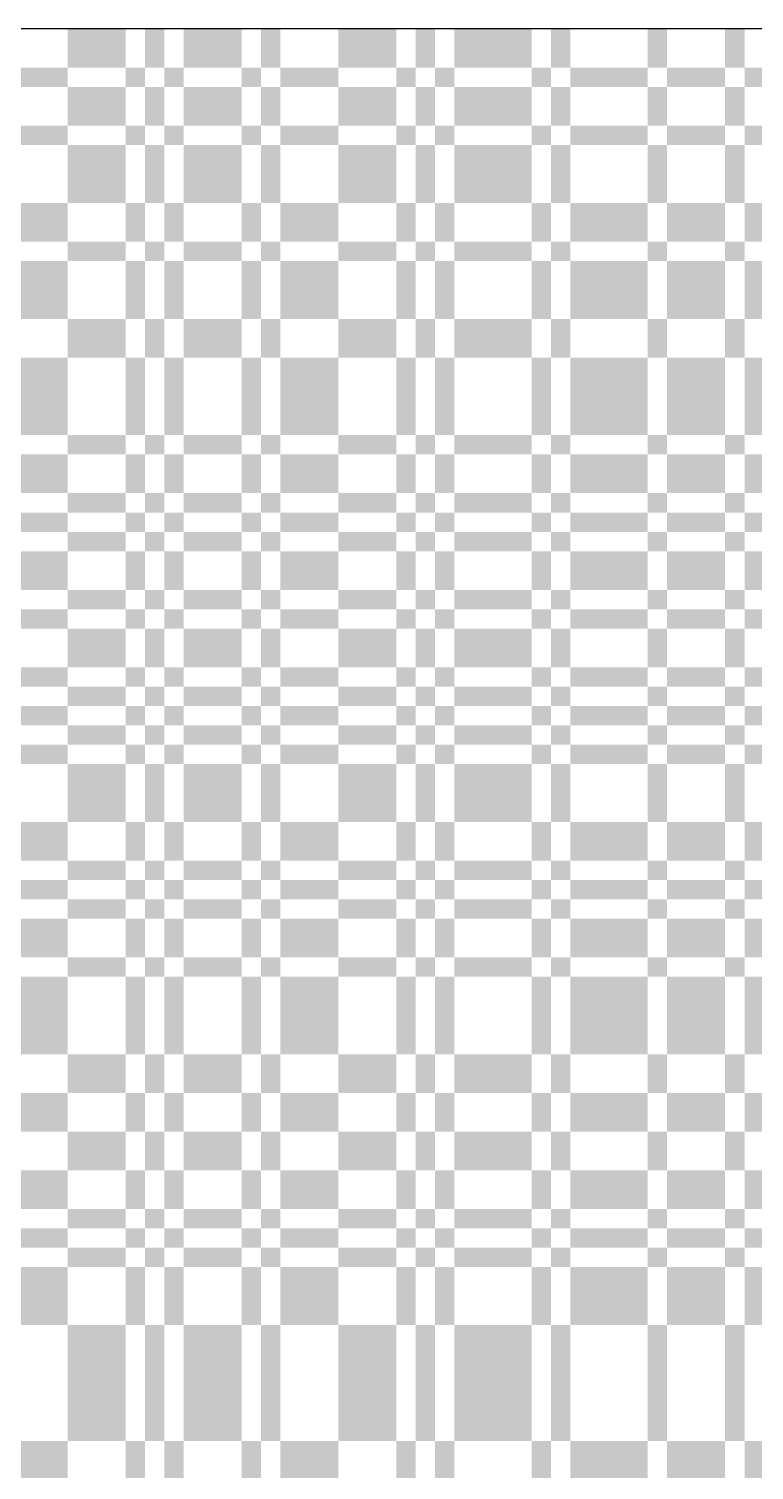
# Model space of a CAD drawing. Extents: x 0 to 200, y 0 to 200.
# Drawn here: x 150 to 165, y 150.2 to 180 of the extents above; entities that cross this region are included whole.
import ezdxf

# ---------------------------------------------------------------- set-up
doc = ezdxf.new("R2010")
doc.units = 0

msp = doc.modelspace()

# ---------------------------------------------------------------- linework, layer by layer
at = {"layer": 'CHROME'}
for points in [[(150.8, 179.2), (152, 179.2), (150.8, 180), (152, 180)], [(152.4, 179.2), (152.8, 179.2), (152.4, 180), (152.8, 180)], [(153.2, 179.2), (154.4, 179.2), (153.2, 180), (154.4, 180)], [(154.8, 179.2), (155.2, 179.2), (154.8, 180), (155.2, 180)], [(156.4, 179.2), (157.6, 179.2), (156.4, 180), (157.6, 180)], [(158, 179.2), (158.4, 179.2), (158, 180), (158.4, 180)], [(158.8, 179.2), (160.4, 179.2), (158.8, 180), (160.4, 180)], [(160.8, 179.2), (161.2, 179.2), (160.8, 180), (161.2, 180)], [(162.8, 179.2), (163.2, 179.2), (162.8, 180), (163.2, 180)], [(164.4, 179.2), (164.8, 179.2), (164.4, 180), (164.8, 180)], [(149.2, 178.8), (150.8, 178.8), (149.2, 179.2), (150.8, 179.2)], [(152, 178.8), (152.4, 178.8), (152, 179.2), (152.4, 179.2)], [(152.8, 178.8), (153.2, 178.8), (152.8, 179.2), (153.2, 179.2)], [(154.4, 178.8), (154.8, 178.8), (154.4, 179.2), (154.8, 179.2)], [(155.2, 178.8), (156.4, 178.8), (155.2, 179.2), (156.4, 179.2)], [(157.6, 178.8), (158, 178.8), (157.6, 179.2), (158, 179.2)], [(158.4, 178.8), (158.8, 178.8), (158.4, 179.2), (158.8, 179.2)], [(160.4, 178.8), (160.8, 178.8), (160.4, 179.2), (160.8, 179.2)], [(161.2, 178.8), (162.8, 178.8), (161.2, 179.2), (162.8, 179.2)], [(163.2, 178.8), (164.4, 178.8), (163.2, 179.2), (164.4, 179.2)], [(164.8, 178.8), (165.2, 178.8), (164.8, 179.2), (165.2, 179.2)], [(150.8, 178), (152, 178), (150.8, 178.8), (152, 178.8)], [(152.4, 178), (152.8, 178), (152.4, 178.8), (152.8, 178.8)], [(153.2, 178), (154.4, 178), (153.2, 178.8), (154.4, 178.8)], [(154.8, 178), (155.2, 178), (154.8, 178.8), (155.2, 178.8)], [(156.4, 178), (157.6, 178), (156.4, 178.8), (157.6, 178.8)], [(158, 178), (158.4, 178), (158, 178.8), (158.4, 178.8)], [(158.8, 178), (160.4, 178), (158.8, 178.8), (160.4, 178.8)], [(160.8, 178), (161.2, 178), (160.8, 178.8), (161.2, 178.8)], [(162.8, 178), (163.2, 178), (162.8, 178.8), (163.2, 178.8)], [(164.4, 178), (164.8, 178), (164.4, 178.8), (164.8, 178.8)], [(149.2, 177.6), (150.8, 177.6), (149.2, 178), (150.8, 178)], [(152, 177.6), (152.4, 177.6), (152, 178), (152.4, 178)], [(152.8, 177.6), (153.2, 177.6), (152.8, 178), (153.2, 178)], [(154.4, 177.6), (154.8, 177.6), (154.4, 178), (154.8, 178)], [(155.2, 177.6), (156.4, 177.6), (155.2, 178), (156.4, 178)], [(157.6, 177.6), (158, 177.6), (157.6, 178), (158, 178)], [(158.4, 177.6), (158.8, 177.6), (158.4, 178), (158.8, 178)], [(160.4, 177.6), (160.8, 177.6), (160.4, 178), (160.8, 178)], [(161.2, 177.6), (162.8, 177.6), (161.2, 178), (162.8, 178)], [(163.2, 177.6), (164.4, 177.6), (163.2, 178), (164.4, 178)], [(164.8, 177.6), (165.2, 177.6), (164.8, 178), (165.2, 178)], [(150.8, 176.4), (152, 176.4), (150.8, 177.6), (152, 177.6)], [(152.4, 176.4), (152.8, 176.4), (152.4, 177.6), (152.8, 177.6)], [(153.2, 176.4), (154.4, 176.4), (153.2, 177.6), (154.4, 177.6)], [(154.8, 176.4), (155.2, 176.4), (154.8, 177.6), (155.2, 177.6)], [(156.4, 176.4), (157.6, 176.4), (156.4, 177.6), (157.6, 177.6)], [(158, 176.4), (158.4, 176.4), (158, 177.6), (158.4, 177.6)], [(158.8, 176.4), (160.4, 176.4), (158.8, 177.6), (160.4, 177.6)], [(160.8, 176.4), (161.2, 176.4), (160.8, 177.6), (161.2, 177.6)], [(162.8, 176.4), (163.2, 176.4), (162.8, 177.6), (163.2, 177.6)], [(164.4, 176.4), (164.8, 176.4), (164.4, 177.6), (164.8, 177.6)], [(149.2, 175.6), (150.8, 175.6), (149.2, 176.4), (150.8, 176.4)], [(152, 175.6), (152.4, 175.6), (152, 176.4), (152.4, 176.4)], [(152.8, 175.6), (153.2, 175.6), (152.8, 176.4), (153.2, 176.4)], [(154.4, 175.6), (154.8, 175.6), (154.4, 176.4), (154.8, 176.4)], [(155.2, 175.6), (156.4, 175.6), (155.2, 176.4), (156.4, 176.4)], [(157.6, 175.6), (158, 175.6), (157.6, 176.4), (158, 176.4)], [(158.4, 175.6), (158.8, 175.6), (158.4, 176.4), (158.8, 176.4)], [(160.4, 175.6), (160.8, 175.6), (160.4, 176.4), (160.8, 176.4)], [(161.2, 175.6), (162.8, 175.6), (161.2, 176.4), (162.8, 176.4)], [(163.2, 175.6), (164.4, 175.6), (163.2, 176.4), (164.4, 176.4)], [(164.8, 175.6), (165.2, 175.6), (164.8, 176.4), (165.2, 176.4)], [(150.8, 175.2), (152, 175.2), (150.8, 175.6), (152, 175.6)], [(152.4, 175.2), (152.8, 175.2), (152.4, 175.6), (152.8, 175.6)], [(153.2, 175.2), (154.4, 175.2), (153.2, 175.6), (154.4, 175.6)], [(154.8, 175.2), (155.2, 175.2), (154.8, 175.6), (155.2, 175.6)], [(156.4, 175.2), (157.6, 175.2), (156.4, 175.6), (157.6, 175.6)], [(158, 175.2), (158.4, 175.2), (158, 175.6), (158.4, 175.6)], [(158.8, 175.2), (160.4, 175.2), (158.8, 175.6), (160.4, 175.6)], [(160.8, 175.2), (161.2, 175.2), (160.8, 175.6), (161.2, 175.6)], [(162.8, 175.2), (163.2, 175.2), (162.8, 175.6), (163.2, 175.6)], [(164.4, 175.2), (164.8, 175.2), (164.4, 175.6), (164.8, 175.6)], [(149.2, 174), (150.8, 174), (149.2, 175.2), (150.8, 175.2)], [(152, 174), (152.4, 174), (152, 175.2), (152.4, 175.2)], [(152.8, 174), (153.2, 174), (152.8, 175.2), (153.2, 175.2)], [(154.4, 174), (154.8, 174), (154.4, 175.2), (154.8, 175.2)], [(155.2, 174), (156.4, 174), (155.2, 175.2), (156.4, 175.2)], [(157.6, 174), (158, 174), (157.6, 175.2), (158, 175.2)], [(158.4, 174), (158.8, 174), (158.4, 175.2), (158.8, 175.2)], [(160.4, 174), (160.8, 174), (160.4, 175.2), (160.8, 175.2)], [(161.2, 174), (162.8, 174), (161.2, 175.2), (162.8, 175.2)], [(163.2, 174), (164.4, 174), (163.2, 175.2), (164.4, 175.2)], [(164.8, 174), (165.2, 174), (164.8, 175.2), (165.2, 175.2)], [(150.8, 173.2), (152, 173.2), (150.8, 174), (152, 174)], [(152.4, 173.2), (152.8, 173.2), (152.4, 174), (152.8, 174)], [(153.2, 173.2), (154.4, 173.2), (153.2, 174), (154.4, 174)], [(154.8, 173.2), (155.2, 173.2), (154.8, 174), (155.2, 174)], [(156.4, 173.2), (157.6, 173.2), (156.4, 174), (157.6, 174)], [(158, 173.2), (158.4, 173.2), (158, 174), (158.4, 174)], [(158.8, 173.2), (160.4, 173.2), (158.8, 174), (160.4, 174)], [(160.8, 173.2), (161.2, 173.2), (160.8, 174), (161.2, 174)], [(162.8, 173.2), (163.2, 173.2), (162.8, 174), (163.2, 174)], [(164.4, 173.2), (164.8, 173.2), (164.4, 174), (164.8, 174)], [(149.2, 171.6), (150.8, 171.6), (149.2, 173.2), (150.8, 173.2)], [(152, 171.6), (152.4, 171.6), (152, 173.2), (152.4, 173.2)], [(152.8, 171.6), (153.2, 171.6), (152.8, 173.2), (153.2, 173.2)], [(154.4, 171.6), (154.8, 171.6), (154.4, 173.2), (154.8, 173.2)], [(155.2, 171.6), (156.4, 171.6), (155.2, 173.2), (156.4, 173.2)], [(157.6, 171.6), (158, 171.6), (157.6, 173.2), (158, 173.2)], [(158.4, 171.6), (158.8, 171.6), (158.4, 173.2), (158.8, 173.2)], [(160.4, 171.6), (160.8, 171.6), (160.4, 173.2), (160.8, 173.2)], [(161.2, 171.6), (162.8, 171.6), (161.2, 173.2), (162.8, 173.2)], [(163.2, 171.6), (164.4, 171.6), (163.2, 173.2), (164.4, 173.2)], [(164.8, 171.6), (165.2, 171.6), (164.8, 173.2), (165.2, 173.2)], [(150.8, 171.2), (152, 171.2), (150.8, 171.6), (152, 171.6)], [(152.4, 171.2), (152.8, 171.2), (152.4, 171.6), (152.8, 171.6)], [(153.2, 171.2), (154.4, 171.2), (153.2, 171.6), (154.4, 171.6)], [(154.8, 171.2), (155.2, 171.2), (154.8, 171.6), (155.2, 171.6)], [(156.4, 171.2), (157.6, 171.2), (156.4, 171.6), (157.6, 171.6)], [(158, 171.2), (158.4, 171.2), (158, 171.6), (158.4, 171.6)], [(158.8, 171.2), (160.4, 171.2), (158.8, 171.6), (160.4, 171.6)], [(160.8, 171.2), (161.2, 171.2), (160.8, 171.6), (161.2, 171.6)], [(162.8, 171.2), (163.2, 171.2), (162.8, 171.6), (163.2, 171.6)], [(164.4, 171.2), (164.8, 171.2), (164.4, 171.6), (164.8, 171.6)], [(149.2, 170.4), (150.8, 170.4), (149.2, 171.2), (150.8, 171.2)], [(152, 170.4), (152.4, 170.4), (152, 171.2), (152.4, 171.2)], [(152.8, 170.4), (153.2, 170.4), (152.8, 171.2), (153.2, 171.2)], [(154.4, 170.4), (154.8, 170.4), (154.4, 171.2), (154.8, 171.2)], [(155.2, 170.4), (156.4, 170.4), (155.2, 171.2), (156.4, 171.2)], [(157.6, 170.4), (158, 170.4), (157.6, 171.2), (158, 171.2)], [(158.4, 170.4), (158.8, 170.4), (158.4, 171.2), (158.8, 171.2)], [(160.4, 170.4), (160.8, 170.4), (160.4, 171.2), (160.8, 171.2)], [(161.2, 170.4), (162.8, 170.4), (161.2, 171.2), (162.8, 171.2)], [(163.2, 170.4), (164.4, 170.4), (163.2, 171.2), (164.4, 171.2)], [(164.8, 170.4), (165.2, 170.4), (164.8, 171.2), (165.2, 171.2)], [(150.8, 170), (152, 170), (150.8, 170.4), (152, 170.4)], [(152.4, 170), (152.8, 170), (152.4, 170.4), (152.8, 170.4)], [(153.2, 170), (154.4, 170), (153.2, 170.4), (154.4, 170.4)], [(154.8, 170), (155.2, 170), (154.8, 170.4), (155.2, 170.4)], [(156.4, 170), (157.6, 170), (156.4, 170.4), (157.6, 170.4)], [(158, 170), (158.4, 170), (158, 170.4), (158.4, 170.4)], [(158.8, 170), (160.4, 170), (158.8, 170.4), (160.4, 170.4)], [(160.8, 170), (161.2, 170), (160.8, 170.4), (161.2, 170.4)], [(162.8, 170), (163.2, 170), (162.8, 170.4), (163.2, 170.4)], [(164.4, 170), (164.8, 170), (164.4, 170.4), (164.8, 170.4)], [(149.2, 169.6), (150.8, 169.6), (149.2, 170), (150.8, 170)], [(152, 169.6), (152.4, 169.6), (152, 170), (152.4, 170)], [(152.8, 169.6), (153.2, 169.6), (152.8, 170), (153.2, 170)], [(154.4, 169.6), (154.8, 169.6), (154.4, 170), (154.8, 170)], [(155.2, 169.6), (156.4, 169.6), (155.2, 170), (156.4, 170)], [(157.6, 169.6), (158, 169.6), (157.6, 170), (158, 170)], [(158.4, 169.6), (158.8, 169.6), (158.4, 170), (158.8, 170)], [(160.4, 169.6), (160.8, 169.6), (160.4, 170), (160.8, 170)], [(161.2, 169.6), (162.8, 169.6), (161.2, 170), (162.8, 170)], [(163.2, 169.6), (164.4, 169.6), (163.2, 170), (164.4, 170)], [(164.8, 169.6), (165.2, 169.6), (164.8, 170), (165.2, 170)], [(150.8, 169.2), (152, 169.2), (150.8, 169.6), (152, 169.6)], [(152.4, 169.2), (152.8, 169.2), (152.4, 169.6), (152.8, 169.6)], [(153.2, 169.2), (154.4, 169.2), (153.2, 169.6), (154.4, 169.6)], [(154.8, 169.2), (155.2, 169.2), (154.8, 169.6), (155.2, 169.6)], [(156.4, 169.2), (157.6, 169.2), (156.4, 169.6), (157.6, 169.6)], [(158, 169.2), (158.4, 169.2), (158, 169.6), (158.4, 169.6)], [(158.8, 169.2), (160.4, 169.2), (158.8, 169.6), (160.4, 169.6)], [(160.8, 169.2), (161.2, 169.2), (160.8, 169.6), (161.2, 169.6)], [(162.8, 169.2), (163.2, 169.2), (162.8, 169.6), (163.2, 169.6)], [(164.4, 169.2), (164.8, 169.2), (164.4, 169.6), (164.8, 169.6)], [(149.2, 168.4), (150.8, 168.4), (149.2, 169.2), (150.8, 169.2)], [(152, 168.4), (152.4, 168.4), (152, 169.2), (152.4, 169.2)], [(152.8, 168.4), (153.2, 168.4), (152.8, 169.2), (153.2, 169.2)], [(154.4, 168.4), (154.8, 168.4), (154.4, 169.2), (154.8, 169.2)], [(155.2, 168.4), (156.4, 168.4), (155.2, 169.2), (156.4, 169.2)], [(157.6, 168.4), (158, 168.4), (157.6, 169.2), (158, 169.2)], [(158.4, 168.4), (158.8, 168.4), (158.4, 169.2), (158.8, 169.2)], [(160.4, 168.4), (160.8, 168.4), (160.4, 169.2), (160.8, 169.2)], [(161.2, 168.4), (162.8, 168.4), (161.2, 169.2), (162.8, 169.2)], [(163.2, 168.4), (164.4, 168.4), (163.2, 169.2), (164.4, 169.2)], [(164.8, 168.4), (165.2, 168.4), (164.8, 169.2), (165.2, 169.2)], [(150.8, 168), (152, 168), (150.8, 168.4), (152, 168.4)], [(152.4, 168), (152.8, 168), (152.4, 168.4), (152.8, 168.4)], [(153.2, 168), (154.4, 168), (153.2, 168.4), (154.4, 168.4)], [(154.8, 168), (155.2, 168), (154.8, 168.4), (155.2, 168.4)], [(156.4, 168), (157.6, 168), (156.4, 168.4), (157.6, 168.4)], [(158, 168), (158.4, 168), (158, 168.4), (158.4, 168.4)], [(158.8, 168), (160.4, 168), (158.8, 168.4), (160.4, 168.4)], [(160.8, 168), (161.2, 168), (160.8, 168.4), (161.2, 168.4)], [(162.8, 168), (163.2, 168), (162.8, 168.4), (163.2, 168.4)], [(164.4, 168), (164.8, 168), (164.4, 168.4), (164.8, 168.4)], [(149.2, 167.6), (150.8, 167.6), (149.2, 168), (150.8, 168)], [(152, 167.6), (152.4, 167.6), (152, 168), (152.4, 168)], [(152.8, 167.6), (153.2, 167.6), (152.8, 168), (153.2, 168)], [(154.4, 167.6), (154.8, 167.6), (154.4, 168), (154.8, 168)], [(155.2, 167.6), (156.4, 167.6), (155.2, 168), (156.4, 168)], [(157.6, 167.6), (158, 167.6), (157.6, 168), (158, 168)], [(158.4, 167.6), (158.8, 167.6), (158.4, 168), (158.8, 168)], [(160.4, 167.6), (160.8, 167.6), (160.4, 168), (160.8, 168)], [(161.2, 167.6), (162.8, 167.6), (161.2, 168), (162.8, 168)], [(163.2, 167.6), (164.4, 167.6), (163.2, 168), (164.4, 168)], [(164.8, 167.6), (165.2, 167.6), (164.8, 168), (165.2, 168)], [(150.8, 166.8), (152, 166.8), (150.8, 167.6), (152, 167.6)], [(152.4, 166.8), (152.8, 166.8), (152.4, 167.6), (152.8, 167.6)], [(153.2, 166.8), (154.4, 166.8), (153.2, 167.6), (154.4, 167.6)], [(154.8, 166.8), (155.2, 166.8), (154.8, 167.6), (155.2, 167.6)], [(156.4, 166.8), (157.6, 166.8), (156.4, 167.6), (157.6, 167.6)], [(158, 166.8), (158.4, 166.8), (158, 167.6), (158.4, 167.6)], [(158.8, 166.8), (160.4, 166.8), (158.8, 167.6), (160.4, 167.6)], [(160.8, 166.8), (161.2, 166.8), (160.8, 167.6), (161.2, 167.6)], [(162.8, 166.8), (163.2, 166.8), (162.8, 167.6), (163.2, 167.6)], [(164.4, 166.8), (164.8, 166.8), (164.4, 167.6), (164.8, 167.6)], [(149.2, 166.4), (150.8, 166.4), (149.2, 166.8), (150.8, 166.8)], [(152, 166.4), (152.4, 166.4), (152, 166.8), (152.4, 166.8)], [(152.8, 166.4), (153.2, 166.4), (152.8, 166.8), (153.2, 166.8)], [(154.4, 166.4), (154.8, 166.4), (154.4, 166.8), (154.8, 166.8)], [(155.2, 166.4), (156.4, 166.4), (155.2, 166.8), (156.4, 166.8)], [(157.6, 166.4), (158, 166.4), (157.6, 166.8), (158, 166.8)], [(158.4, 166.4), (158.8, 166.4), (158.4, 166.8), (158.8, 166.8)], [(160.4, 166.4), (160.8, 166.4), (160.4, 166.8), (160.8, 166.8)], [(161.2, 166.4), (162.8, 166.4), (161.2, 166.8), (162.8, 166.8)], [(163.2, 166.4), (164.4, 166.4), (163.2, 166.8), (164.4, 166.8)], [(164.8, 166.4), (165.2, 166.4), (164.8, 166.8), (165.2, 166.8)], [(150.8, 166), (152, 166), (150.8, 166.4), (152, 166.4)], [(152.4, 166), (152.8, 166), (152.4, 166.4), (152.8, 166.4)], [(153.2, 166), (154.4, 166), (153.2, 166.4), (154.4, 166.4)], [(154.8, 166), (155.2, 166), (154.8, 166.4), (155.2, 166.4)], [(156.4, 166), (157.6, 166), (156.4, 166.4), (157.6, 166.4)], [(158, 166), (158.4, 166), (158, 166.4), (158.4, 166.4)], [(158.8, 166), (160.4, 166), (158.8, 166.4), (160.4, 166.4)], [(160.8, 166), (161.2, 166), (160.8, 166.4), (161.2, 166.4)], [(162.8, 166), (163.2, 166), (162.8, 166.4), (163.2, 166.4)], [(164.4, 166), (164.8, 166), (164.4, 166.4), (164.8, 166.4)], [(149.2, 165.6), (150.8, 165.6), (149.2, 166), (150.8, 166)], [(152, 165.6), (152.4, 165.6), (152, 166), (152.4, 166)], [(152.8, 165.6), (153.2, 165.6), (152.8, 166), (153.2, 166)], [(154.4, 165.6), (154.8, 165.6), (154.4, 166), (154.8, 166)], [(155.2, 165.6), (156.4, 165.6), (155.2, 166), (156.4, 166)], [(157.6, 165.6), (158, 165.6), (157.6, 166), (158, 166)], [(158.4, 165.6), (158.8, 165.6), (158.4, 166), (158.8, 166)], [(160.4, 165.6), (160.8, 165.6), (160.4, 166), (160.8, 166)], [(161.2, 165.6), (162.8, 165.6), (161.2, 166), (162.8, 166)], [(163.2, 165.6), (164.4, 165.6), (163.2, 166), (164.4, 166)], [(164.8, 165.6), (165.2, 165.6), (164.8, 166), (165.2, 166)], [(150.8, 165.2), (152, 165.2), (150.8, 165.6), (152, 165.6)], [(152.4, 165.2), (152.8, 165.2), (152.4, 165.6), (152.8, 165.6)], [(153.2, 165.2), (154.4, 165.2), (153.2, 165.6), (154.4, 165.6)], [(154.8, 165.2), (155.2, 165.2), (154.8, 165.6), (155.2, 165.6)], [(156.4, 165.2), (157.6, 165.2), (156.4, 165.6), (157.6, 165.6)], [(158, 165.2), (158.4, 165.2), (158, 165.6), (158.4, 165.6)], [(158.8, 165.2), (160.4, 165.2), (158.8, 165.6), (160.4, 165.6)], [(160.8, 165.2), (161.2, 165.2), (160.8, 165.6), (161.2, 165.6)], [(162.8, 165.2), (163.2, 165.2), (162.8, 165.6), (163.2, 165.6)], [(164.4, 165.2), (164.8, 165.2), (164.4, 165.6), (164.8, 165.6)], [(149.2, 164.8), (150.8, 164.8), (149.2, 165.2), (150.8, 165.2)], [(152, 164.8), (152.4, 164.8), (152, 165.2), (152.4, 165.2)], [(152.8, 164.8), (153.2, 164.8), (152.8, 165.2), (153.2, 165.2)], [(154.4, 164.8), (154.8, 164.8), (154.4, 165.2), (154.8, 165.2)], [(155.2, 164.8), (156.4, 164.8), (155.2, 165.2), (156.4, 165.2)], [(157.6, 164.8), (158, 164.8), (157.6, 165.2), (158, 165.2)], [(158.4, 164.8), (158.8, 164.8), (158.4, 165.2), (158.8, 165.2)], [(160.4, 164.8), (160.8, 164.8), (160.4, 165.2), (160.8, 165.2)], [(161.2, 164.8), (162.8, 164.8), (161.2, 165.2), (162.8, 165.2)], [(163.2, 164.8), (164.4, 164.8), (163.2, 165.2), (164.4, 165.2)], [(164.8, 164.8), (165.2, 164.8), (164.8, 165.2), (165.2, 165.2)], [(150.8, 163.6), (152, 163.6), (150.8, 164.8), (152, 164.8)], [(152.4, 163.6), (152.8, 163.6), (152.4, 164.8), (152.8, 164.8)], [(153.2, 163.6), (154.4, 163.6), (153.2, 164.8), (154.4, 164.8)], [(154.8, 163.6), (155.2, 163.6), (154.8, 164.8), (155.2, 164.8)], [(156.4, 163.6), (157.6, 163.6), (156.4, 164.8), (157.6, 164.8)], [(158, 163.6), (158.4, 163.6), (158, 164.8), (158.4, 164.8)], [(158.8, 163.6), (160.4, 163.6), (158.8, 164.8), (160.4, 164.8)], [(160.8, 163.6), (161.2, 163.6), (160.8, 164.8), (161.2, 164.8)], [(162.8, 163.6), (163.2, 163.6), (162.8, 164.8), (163.2, 164.8)], [(164.4, 163.6), (164.8, 163.6), (164.4, 164.8), (164.8, 164.8)], [(149.2, 162.8), (150.8, 162.8), (149.2, 163.6), (150.8, 163.6)], [(152, 162.8), (152.4, 162.8), (152, 163.6), (152.4, 163.6)], [(152.8, 162.8), (153.2, 162.8), (152.8, 163.6), (153.2, 163.6)], [(154.4, 162.8), (154.8, 162.8), (154.4, 163.6), (154.8, 163.6)], [(155.2, 162.8), (156.4, 162.8), (155.2, 163.6), (156.4, 163.6)], [(157.6, 162.8), (158, 162.8), (157.6, 163.6), (158, 163.6)], [(158.4, 162.8), (158.8, 162.8), (158.4, 163.6), (158.8, 163.6)], [(160.4, 162.8), (160.8, 162.8), (160.4, 163.6), (160.8, 163.6)], [(161.2, 162.8), (162.8, 162.8), (161.2, 163.6), (162.8, 163.6)], [(163.2, 162.8), (164.4, 162.8), (163.2, 163.6), (164.4, 163.6)], [(164.8, 162.8), (165.2, 162.8), (164.8, 163.6), (165.2, 163.6)], [(150.8, 162.4), (152, 162.4), (150.8, 162.8), (152, 162.8)], [(152.4, 162.4), (152.8, 162.4), (152.4, 162.8), (152.8, 162.8)], [(153.2, 162.4), (154.4, 162.4), (153.2, 162.8), (154.4, 162.8)], [(154.8, 162.4), (155.2, 162.4), (154.8, 162.8), (155.2, 162.8)], [(156.4, 162.4), (157.6, 162.4), (156.4, 162.8), (157.6, 162.8)], [(158, 162.4), (158.4, 162.4), (158, 162.8), (158.4, 162.8)], [(158.8, 162.4), (160.4, 162.4), (158.8, 162.8), (160.4, 162.8)], [(160.8, 162.4), (161.2, 162.4), (160.8, 162.8), (161.2, 162.8)], [(162.8, 162.4), (163.2, 162.4), (162.8, 162.8), (163.2, 162.8)], [(164.4, 162.4), (164.8, 162.4), (164.4, 162.8), (164.8, 162.8)], [(149.2, 162), (150.8, 162), (149.2, 162.4), (150.8, 162.4)], [(152, 162), (152.4, 162), (152, 162.4), (152.4, 162.4)], [(152.8, 162), (153.2, 162), (152.8, 162.4), (153.2, 162.4)], [(154.4, 162), (154.8, 162), (154.4, 162.4), (154.8, 162.4)], [(155.2, 162), (156.4, 162), (155.2, 162.4), (156.4, 162.4)], [(157.6, 162), (158, 162), (157.6, 162.4), (158, 162.4)], [(158.4, 162), (158.8, 162), (158.4, 162.4), (158.8, 162.4)], [(160.4, 162), (160.8, 162), (160.4, 162.4), (160.8, 162.4)], [(161.2, 162), (162.8, 162), (161.2, 162.4), (162.8, 162.4)], [(163.2, 162), (164.4, 162), (163.2, 162.4), (164.4, 162.4)], [(164.8, 162), (165.2, 162), (164.8, 162.4), (165.2, 162.4)], [(150.8, 161.6), (152, 161.6), (150.8, 162), (152, 162)], [(152.4, 161.6), (152.8, 161.6), (152.4, 162), (152.8, 162)], [(153.2, 161.6), (154.4, 161.6), (153.2, 162), (154.4, 162)], [(154.8, 161.6), (155.2, 161.6), (154.8, 162), (155.2, 162)], [(156.4, 161.6), (157.6, 161.6), (156.4, 162), (157.6, 162)], [(158, 161.6), (158.4, 161.6), (158, 162), (158.4, 162)], [(158.8, 161.6), (160.4, 161.6), (158.8, 162), (160.4, 162)], [(160.8, 161.6), (161.2, 161.6), (160.8, 162), (161.2, 162)], [(162.8, 161.6), (163.2, 161.6), (162.8, 162), (163.2, 162)], [(164.4, 161.6), (164.8, 161.6), (164.4, 162), (164.8, 162)], [(149.2, 160.8), (150.8, 160.8), (149.2, 161.6), (150.8, 161.6)], [(152, 160.8), (152.4, 160.8), (152, 161.6), (152.4, 161.6)], [(152.8, 160.8), (153.2, 160.8), (152.8, 161.6), (153.2, 161.6)], [(154.4, 160.8), (154.8, 160.8), (154.4, 161.6), (154.8, 161.6)], [(155.2, 160.8), (156.4, 160.8), (155.2, 161.6), (156.4, 161.6)], [(157.6, 160.8), (158, 160.8), (157.6, 161.6), (158, 161.6)], [(158.4, 160.8), (158.8, 160.8), (158.4, 161.6), (158.8, 161.6)], [(160.4, 160.8), (160.8, 160.8), (160.4, 161.6), (160.8, 161.6)], [(161.2, 160.8), (162.8, 160.8), (161.2, 161.6), (162.8, 161.6)], [(163.2, 160.8), (164.4, 160.8), (163.2, 161.6), (164.4, 161.6)], [(164.8, 160.8), (165.2, 160.8), (164.8, 161.6), (165.2, 161.6)], [(150.8, 160.4), (152, 160.4), (150.8, 160.8), (152, 160.8)], [(152.4, 160.4), (152.8, 160.4), (152.4, 160.8), (152.8, 160.8)], [(153.2, 160.4), (154.4, 160.4), (153.2, 160.8), (154.4, 160.8)], [(154.8, 160.4), (155.2, 160.4), (154.8, 160.8), (155.2, 160.8)], [(156.4, 160.4), (157.6, 160.4), (156.4, 160.8), (157.6, 160.8)], [(158, 160.4), (158.4, 160.4), (158, 160.8), (158.4, 160.8)], [(158.8, 160.4), (160.4, 160.4), (158.8, 160.8), (160.4, 160.8)], [(160.8, 160.4), (161.2, 160.4), (160.8, 160.8), (161.2, 160.8)], [(162.8, 160.4), (163.2, 160.4), (162.8, 160.8), (163.2, 160.8)], [(164.4, 160.4), (164.8, 160.4), (164.4, 160.8), (164.8, 160.8)], [(149.2, 158.8), (150.8, 158.8), (149.2, 160.4), (150.8, 160.4)], [(152, 158.8), (152.4, 158.8), (152, 160.4), (152.4, 160.4)], [(152.8, 158.8), (153.2, 158.8), (152.8, 160.4), (153.2, 160.4)], [(154.4, 158.8), (154.8, 158.8), (154.4, 160.4), (154.8, 160.4)], [(155.2, 158.8), (156.4, 158.8), (155.2, 160.4), (156.4, 160.4)], [(157.6, 158.8), (158, 158.8), (157.6, 160.4), (158, 160.4)], [(158.4, 158.8), (158.8, 158.8), (158.4, 160.4), (158.8, 160.4)], [(160.4, 158.8), (160.8, 158.8), (160.4, 160.4), (160.8, 160.4)], [(161.2, 158.8), (162.8, 158.8), (161.2, 160.4), (162.8, 160.4)], [(163.2, 158.8), (164.4, 158.8), (163.2, 160.4), (164.4, 160.4)], [(164.8, 158.8), (165.2, 158.8), (164.8, 160.4), (165.2, 160.4)], [(150.8, 158), (152, 158), (150.8, 158.8), (152, 158.8)], [(152.4, 158), (152.8, 158), (152.4, 158.8), (152.8, 158.8)], [(153.2, 158), (154.4, 158), (153.2, 158.8), (154.4, 158.8)], [(154.8, 158), (155.2, 158), (154.8, 158.8), (155.2, 158.8)], [(156.4, 158), (157.6, 158), (156.4, 158.8), (157.6, 158.8)], [(158, 158), (158.4, 158), (158, 158.8), (158.4, 158.8)], [(158.8, 158), (160.4, 158), (158.8, 158.8), (160.4, 158.8)], [(160.8, 158), (161.2, 158), (160.8, 158.8), (161.2, 158.8)], [(162.8, 158), (163.2, 158), (162.8, 158.8), (163.2, 158.8)], [(164.4, 158), (164.8, 158), (164.4, 158.8), (164.8, 158.8)], [(149.2, 157.2), (150.8, 157.2), (149.2, 158), (150.8, 158)], [(152, 157.2), (152.4, 157.2), (152, 158), (152.4, 158)], [(152.8, 157.2), (153.2, 157.2), (152.8, 158), (153.2, 158)], [(154.4, 157.2), (154.8, 157.2), (154.4, 158), (154.8, 158)], [(155.2, 157.2), (156.4, 157.2), (155.2, 158), (156.4, 158)], [(157.6, 157.2), (158, 157.2), (157.6, 158), (158, 158)], [(158.4, 157.2), (158.8, 157.2), (158.4, 158), (158.8, 158)], [(160.4, 157.2), (160.8, 157.2), (160.4, 158), (160.8, 158)], [(161.2, 157.2), (162.8, 157.2), (161.2, 158), (162.8, 158)], [(163.2, 157.2), (164.4, 157.2), (163.2, 158), (164.4, 158)], [(164.8, 157.2), (165.2, 157.2), (164.8, 158), (165.2, 158)], [(150.8, 156.4), (152, 156.4), (150.8, 157.2), (152, 157.2)], [(152.4, 156.4), (152.8, 156.4), (152.4, 157.2), (152.8, 157.2)], [(153.2, 156.4), (154.4, 156.4), (153.2, 157.2), (154.4, 157.2)], [(154.8, 156.4), (155.2, 156.4), (154.8, 157.2), (155.2, 157.2)], [(156.4, 156.4), (157.6, 156.4), (156.4, 157.2), (157.6, 157.2)], [(158, 156.4), (158.4, 156.4), (158, 157.2), (158.4, 157.2)], [(158.8, 156.4), (160.4, 156.4), (158.8, 157.2), (160.4, 157.2)], [(160.8, 156.4), (161.2, 156.4), (160.8, 157.2), (161.2, 157.2)], [(162.8, 156.4), (163.2, 156.4), (162.8, 157.2), (163.2, 157.2)], [(164.4, 156.4), (164.8, 156.4), (164.4, 157.2), (164.8, 157.2)], [(149.2, 155.6), (150.8, 155.6), (149.2, 156.4), (150.8, 156.4)], [(152, 155.6), (152.4, 155.6), (152, 156.4), (152.4, 156.4)], [(152.8, 155.6), (153.2, 155.6), (152.8, 156.4), (153.2, 156.4)], [(154.4, 155.6), (154.8, 155.6), (154.4, 156.4), (154.8, 156.4)], [(155.2, 155.6), (156.4, 155.6), (155.2, 156.4), (156.4, 156.4)], [(157.6, 155.6), (158, 155.6), (157.6, 156.4), (158, 156.4)], [(158.4, 155.6), (158.8, 155.6), (158.4, 156.4), (158.8, 156.4)], [(160.4, 155.6), (160.8, 155.6), (160.4, 156.4), (160.8, 156.4)], [(161.2, 155.6), (162.8, 155.6), (161.2, 156.4), (162.8, 156.4)], [(163.2, 155.6), (164.4, 155.6), (163.2, 156.4), (164.4, 156.4)], [(164.8, 155.6), (165.2, 155.6), (164.8, 156.4), (165.2, 156.4)], [(150.8, 155.2), (152, 155.2), (150.8, 155.6), (152, 155.6)], [(152.4, 155.2), (152.8, 155.2), (152.4, 155.6), (152.8, 155.6)], [(153.2, 155.2), (154.4, 155.2), (153.2, 155.6), (154.4, 155.6)], [(154.8, 155.2), (155.2, 155.2), (154.8, 155.6), (155.2, 155.6)], [(156.4, 155.2), (157.6, 155.2), (156.4, 155.6), (157.6, 155.6)], [(158, 155.2), (158.4, 155.2), (158, 155.6), (158.4, 155.6)], [(158.8, 155.2), (160.4, 155.2), (158.8, 155.6), (160.4, 155.6)], [(160.8, 155.2), (161.2, 155.2), (160.8, 155.6), (161.2, 155.6)], [(162.8, 155.2), (163.2, 155.2), (162.8, 155.6), (163.2, 155.6)], [(164.4, 155.2), (164.8, 155.2), (164.4, 155.6), (164.8, 155.6)], [(149.2, 154.8), (150.8, 154.8), (149.2, 155.2), (150.8, 155.2)], [(152, 154.8), (152.4, 154.8), (152, 155.2), (152.4, 155.2)], [(152.8, 154.8), (153.2, 154.8), (152.8, 155.2), (153.2, 155.2)], [(154.4, 154.8), (154.8, 154.8), (154.4, 155.2), (154.8, 155.2)], [(155.2, 154.8), (156.4, 154.8), (155.2, 155.2), (156.4, 155.2)], [(157.6, 154.8), (158, 154.8), (157.6, 155.2), (158, 155.2)], [(158.4, 154.8), (158.8, 154.8), (158.4, 155.2), (158.8, 155.2)], [(160.4, 154.8), (160.8, 154.8), (160.4, 155.2), (160.8, 155.2)], [(161.2, 154.8), (162.8, 154.8), (161.2, 155.2), (162.8, 155.2)], [(163.2, 154.8), (164.4, 154.8), (163.2, 155.2), (164.4, 155.2)], [(164.8, 154.8), (165.2, 154.8), (164.8, 155.2), (165.2, 155.2)], [(150.8, 154.4), (152, 154.4), (150.8, 154.8), (152, 154.8)], [(152.4, 154.4), (152.8, 154.4), (152.4, 154.8), (152.8, 154.8)], [(153.2, 154.4), (154.4, 154.4), (153.2, 154.8), (154.4, 154.8)], [(154.8, 154.4), (155.2, 154.4), (154.8, 154.8), (155.2, 154.8)], [(156.4, 154.4), (157.6, 154.4), (156.4, 154.8), (157.6, 154.8)], [(158, 154.4), (158.4, 154.4), (158, 154.8), (158.4, 154.8)], [(158.8, 154.4), (160.4, 154.4), (158.8, 154.8), (160.4, 154.8)], [(160.8, 154.4), (161.2, 154.4), (160.8, 154.8), (161.2, 154.8)], [(162.8, 154.4), (163.2, 154.4), (162.8, 154.8), (163.2, 154.8)], [(164.4, 154.4), (164.8, 154.4), (164.4, 154.8), (164.8, 154.8)], [(149.2, 153.2), (150.8, 153.2), (149.2, 154.4), (150.8, 154.4)], [(152, 153.2), (152.4, 153.2), (152, 154.4), (152.4, 154.4)], [(152.8, 153.2), (153.2, 153.2), (152.8, 154.4), (153.2, 154.4)], [(154.4, 153.2), (154.8, 153.2), (154.4, 154.4), (154.8, 154.4)], [(155.2, 153.2), (156.4, 153.2), (155.2, 154.4), (156.4, 154.4)], [(157.6, 153.2), (158, 153.2), (157.6, 154.4), (158, 154.4)], [(158.4, 153.2), (158.8, 153.2), (158.4, 154.4), (158.8, 154.4)], [(160.4, 153.2), (160.8, 153.2), (160.4, 154.4), (160.8, 154.4)], [(161.2, 153.2), (162.8, 153.2), (161.2, 154.4), (162.8, 154.4)], [(163.2, 153.2), (164.4, 153.2), (163.2, 154.4), (164.4, 154.4)], [(164.8, 153.2), (165.2, 153.2), (164.8, 154.4), (165.2, 154.4)], [(150.8, 150.8), (152, 150.8), (150.8, 153.2), (152, 153.2)], [(152.4, 150.8), (152.8, 150.8), (152.4, 153.2), (152.8, 153.2)], [(153.2, 150.8), (154.4, 150.8), (153.2, 153.2), (154.4, 153.2)], [(154.8, 150.8), (155.2, 150.8), (154.8, 153.2), (155.2, 153.2)], [(156.4, 150.8), (157.6, 150.8), (156.4, 153.2), (157.6, 153.2)], [(158, 150.8), (158.4, 150.8), (158, 153.2), (158.4, 153.2)], [(158.8, 150.8), (160.4, 150.8), (158.8, 153.2), (160.4, 153.2)], [(160.8, 150.8), (161.2, 150.8), (160.8, 153.2), (161.2, 153.2)], [(162.8, 150.8), (163.2, 150.8), (162.8, 153.2), (163.2, 153.2)], [(164.4, 150.8), (164.8, 150.8), (164.4, 153.2), (164.8, 153.2)], [(149.2, 149.6), (150.8, 149.6), (149.2, 150.8), (150.8, 150.8)], [(152, 149.6), (152.4, 149.6), (152, 150.8), (152.4, 150.8)], [(152.8, 149.6), (153.2, 149.6), (152.8, 150.8), (153.2, 150.8)], [(154.4, 149.6), (154.8, 149.6), (154.4, 150.8), (154.8, 150.8)], [(155.2, 149.6), (156.4, 149.6), (155.2, 150.8), (156.4, 150.8)], [(157.6, 149.6), (158, 149.6), (157.6, 150.8), (158, 150.8)], [(158.4, 149.6), (158.8, 149.6), (158.4, 150.8), (158.8, 150.8)], [(160.4, 149.6), (160.8, 149.6), (160.4, 150.8), (160.8, 150.8)], [(161.2, 149.6), (162.8, 149.6), (161.2, 150.8), (162.8, 150.8)], [(163.2, 149.6), (164.4, 149.6), (163.2, 150.8), (164.4, 150.8)], [(164.8, 149.6), (165.2, 149.6), (164.8, 150.8), (165.2, 150.8)]]:
    msp.add_solid(points, dxfattribs=at)
at = {"layer": 'OUTLINE'}
msp.add_line((180, 180), (20, 180), dxfattribs=at)

doc.saveas('drawing.dxf')
